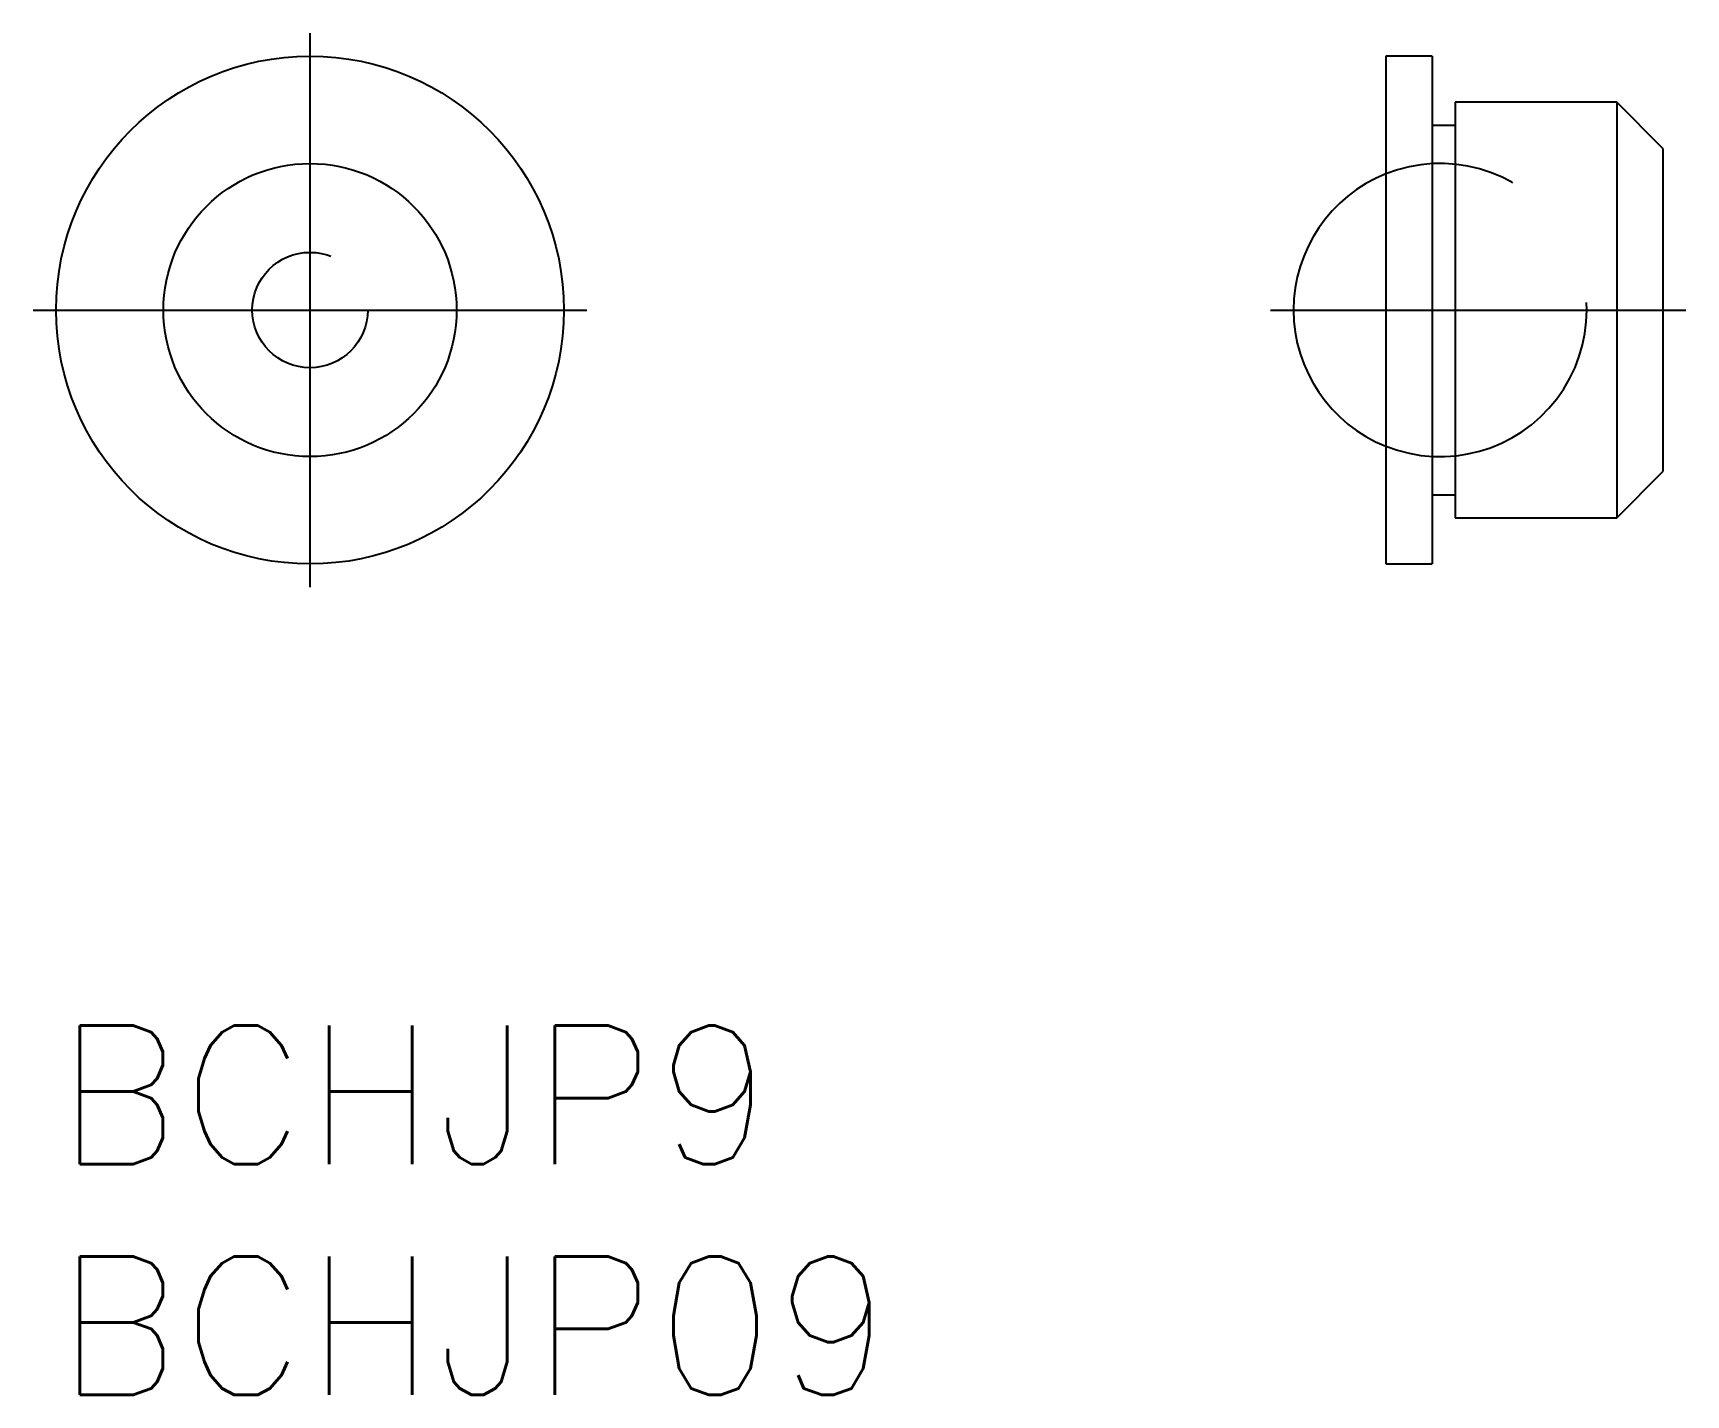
# Model space of a CAD drawing. Extents: x -0.5 to 35.3, y -8 to 21.5.
import ezdxf

# ---------------------------------------------------------------- set-up
doc = ezdxf.new("R2010")
doc.units = 0
doc.header["$LTSCALE"] = 0.5
doc.linetypes.add('CENTER', pattern=[50.8, 31.75, -6.35, 6.35, -6.35])
doc.linetypes.add('DASHED', pattern=[19.05, 12.7, -6.35])
for name, color, linetype in [('MSM_CENTER', 1, 'CENTER'), ('MSM_CONTINUOUS', 7, 'CONTINUOUS'), ('MSM_DASHED', 4, 'DASHED'), ('MSM_PART_NUMBER', 7, 'CONTINUOUS')]:
    doc.layers.add(name, color=color, linetype=linetype)
doc.styles.get("Standard").update_dxf_attribs({"font": 'txt.shx', "height": 1.5, "bigfont": 'bigfont.shx'})

# ---------------------------------------------------------------- blocks, each defined once
blk = doc.blocks.new('*U13')
at = {"layer": 'MSM_PART_NUMBER'}
blk.add_text('BCHJP9', height=3, dxfattribs=at).set_placement((0, -3))
blk = doc.blocks.new('*U14')
at = {"layer": 'MSM_PART_NUMBER'}
blk.add_text('BCHJP09', height=3, dxfattribs=at).set_placement((0, -8))

msp = doc.modelspace()

# ---------------------------------------------------------------- linework, layer by layer
at = {"layer": 'MSM_CENTER'}
for p, q in [((5.5, 9.5), (5.5, 21.5)), ((-0.5, 15.5), (11.5, 15.5)), ((26.307, 15.5), (35.307, 15.5))]:
    msp.add_line(p, q, dxfattribs=at)
at = {"layer": 'MSM_CONTINUOUS'}
for p, q in [((29.807, 21), (28.807, 21)), ((28.807, 21), (28.807, 10)), ((29.807, 21), (29.807, 10)), ((33.807, 20), (30.307, 20)), ((30.307, 20), (30.307, 11)), ((34.807, 19), (33.807, 20)), ((33.807, 20), (33.807, 11)), ((30.307, 19.5), (29.807, 19.5)), ((34.807, 19), (34.807, 12)), ((33.807, 11), (34.807, 12)), ((29.807, 11.5), (30.307, 11.5)), ((30.307, 11), (33.807, 11)), ((28.807, 10), (29.807, 10))]:
    msp.add_line(p, q, dxfattribs=at)
for radius in [5.5, 3.175]:
    msp.add_circle((5.5, 15.5), radius, dxfattribs=at)
msp.add_arc((29.982, 15.5), 3.175, 111.7205, 248.2795, dxfattribs=at)
at = {"layer": 'MSM_DASHED'}
msp.add_circle((5.5, 15.5), 1.25, dxfattribs=at)
msp.add_arc((29.982, 15.5), 3.175, 248.2795, 111.7205, dxfattribs=at)

# ---------------------------------------------------------------- block references
at = {"layer": 'MSM_CONTINUOUS'}
for name in ['*U13', '*U14']:
    msp.add_blockref(name, (0, 0), dxfattribs=at)

doc.saveas('drawing.dxf')
